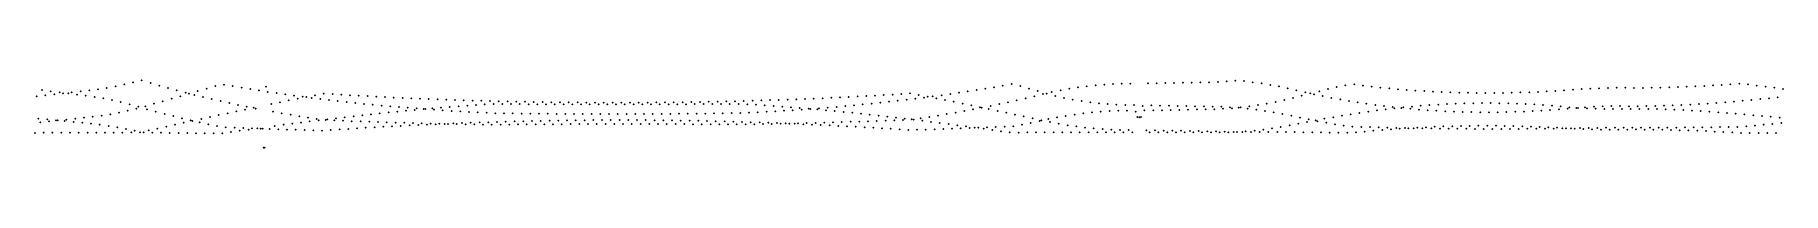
# Model space of a CAD drawing. Header units: metres. Extents: x 0 to 360, y 35 to 49.
import ezdxf

# ---------------------------------------------------------------- set-up
doc = ezdxf.new("R2010")
doc.units = ezdxf.units.M

msp = doc.modelspace()

# ---------------------------------------------------------------- linework, layer by layer
for p in [(13.33, 46.86), (15.13, 47.14), (16.93, 47.48), (18.73, 47.87), (20.54, 48.31), (22.34, 48.73), (24.14, 48.18), (25.94, 47.64), (27.74, 47.13), (35.66, 47.01), (37.46, 47.52), (39.26, 47.84), (41.06, 47.52), (42.86, 47.21), (44.66, 46.92), (47.9, 47.39), (195.87, 46.99), (197.67, 47.29), (199.47, 47.6), (201.27, 47.92), (203.07, 47.52), (204.87, 47.01), (213.16, 46.98), (214.95, 47.26), (216.75, 47.5), (218.55, 47.7), (220.35, 47.84), (222.15, 47.95), (223.95, 48), (225.74, 48.01), (229.34, 48.06), (231.14, 48.09), (232.93, 48.13), (234.73, 48.17), (236.53, 48.21), (238.33, 48.24), (240.12, 48.28), (241.92, 48.31), (243.72, 48.37), (245.51, 48.47), (247.31, 48.63), (249.11, 48.54), (250.91, 48.32), (252.71, 48.07), (254.51, 47.77), (256.3, 47.44), (258.1, 47.07), (266.38, 46.9), (268.18, 47.32), (269.98, 47.71), (271.78, 47.85), (273.58, 47.62), (275.38, 47.41), (277.18, 47.22), (278.98, 47.05), (280.78, 46.89), (316.77, 46.79), (318.57, 46.92), (320.37, 47.02), (322.17, 47.09), (323.97, 47.14), (325.77, 47.17), (327.57, 47.17), (329.37, 47.16), (331.18, 47.16), (332.98, 47.18), (334.78, 47.21), (336.58, 47.26), (338.38, 47.32), (340.18, 47.38), (341.98, 47.46), (343.79, 47.55), (345.59, 47.65), (347.39, 47.76), (349.19, 47.88), (350.99, 48), (352.79, 47.85), (354.6, 47.63), (356.4, 47.41), (358.2, 47.18), (360, 46.95), (0.72, 45.41), (1.8, 46.72), (2.52, 45.61), (3.6, 46.48), (4.32, 45.81), (5.41, 46.25), (6.12, 46.01), (7.21, 46.02), (7.93, 46.22), (9.01, 45.79), (9.73, 46.43), (10.81, 45.56), (11.53, 46.63), (12.61, 45.3), (14.41, 44.99), (16.21, 44.64), (18.02, 44.23), (19.82, 43.79), (21.62, 43.31), (23.05, 43.39), (24.85, 43.9), (26.65, 44.42), (28.46, 44.94), (29.54, 46.64), (30.26, 45.45), (31.34, 46.16), (32.06, 45.97), (33.14, 45.71), (33.86, 46.49), (34.94, 45.27), (36.74, 44.85), (38.54, 44.44), (40.34, 44.03), (42.14, 43.65), (43.94, 43.28), (46.46, 46.63), (48.26, 46.34), (48.98, 43.84), (50.06, 46.09), (50.78, 44.21), (51.86, 45.83), (52.58, 44.57), (53.66, 45.58), (54.38, 44.93), (55.46, 45.34), (56.18, 45.28), (57.26, 45.11), (57.98, 45.63), (59.06, 44.89), (59.78, 45.97), (60.86, 44.67), (61.58, 45.87), (62.66, 44.47), (63.38, 45.76), (64.46, 44.26), (65.18, 45.65), (66.26, 44.07), (66.98, 45.55), (68.06, 43.88), (68.78, 45.46), (69.86, 43.71), (70.58, 45.36), (71.66, 43.54), (72.38, 45.27), (73.46, 43.37), (74.18, 45.18), (75.26, 43.22), (75.98, 45.1), (77.78, 45.02), (79.58, 44.95), (81.38, 44.87), (83.18, 44.8), (84.98, 44.74), (85.7, 43.24), (86.78, 44.68), (87.5, 43.38), (88.58, 44.62), (89.3, 43.51), (90.38, 44.56), (91.1, 43.63), (92.18, 44.51), (92.9, 43.75), (93.98, 44.46), (94.7, 43.84), (95.78, 44.42), (96.5, 43.83), (97.58, 44.38), (98.3, 43.82), (99.38, 44.34), (100.1, 43.82), (101.18, 44.3), (101.9, 43.81), (102.98, 44.27), (103.7, 43.81), (104.78, 44.24), (105.5, 43.8), (106.59, 44.22), (107.3, 43.8), (108.39, 44.19), (109.1, 43.79), (110.19, 44.17), (110.9, 43.79), (111.99, 44.16), (112.7, 43.79), (113.79, 44.15), (114.5, 43.79), (115.59, 44.14), (116.31, 43.79), (117.39, 44.13), (118.11, 43.79), (119.19, 44.13), (119.91, 43.79), (120.99, 44.13), (121.71, 43.79), (122.79, 44.13), (123.51, 43.79), (124.59, 44.14), (125.31, 43.79), (126.39, 44.15), (127.11, 43.8), (128.19, 44.16), (128.91, 43.8), (129.99, 44.18), (130.71, 43.8), (131.79, 44.2), (132.51, 43.81), (133.59, 44.22), (134.31, 43.81), (135.39, 44.25), (136.11, 43.82), (137.19, 44.28), (137.91, 43.83), (138.99, 44.31), (139.71, 43.83), (140.79, 44.35), (141.51, 43.84), (142.59, 44.39), (143.31, 43.85), (144.39, 44.43), (145.11, 43.86), (146.19, 44.48), (146.91, 43.81), (147.99, 44.53), (148.71, 43.7), (149.79, 44.58), (150.51, 43.58), (151.59, 44.64), (152.31, 43.46), (153.39, 44.69), (154.11, 43.32), (155.19, 44.76), (155.91, 43.18), (156.99, 44.82), (158.79, 44.89), (160.59, 44.97), (162.39, 45.04), (164.19, 45.12), (165.27, 43.26), (165.99, 45.21), (167.07, 43.42), (167.79, 45.3), (168.87, 43.58), (169.59, 45.39), (170.67, 43.76), (171.39, 45.48), (172.47, 43.94), (173.19, 45.58), (174.27, 44.12), (174.99, 45.68), (176.07, 44.32), (176.79, 45.79), (177.87, 44.52), (178.59, 45.9), (179.67, 44.74), (180.39, 46.02), (181.47, 44.95), (182.19, 45.72), (183.27, 45.17), (183.99, 45.37), (185.07, 45.41), (185.79, 45.02), (186.87, 45.65), (187.59, 44.66), (188.67, 45.9), (189.39, 44.3), (190.47, 46.16), (191.19, 43.94), (192.27, 46.42), (192.99, 43.57), (194.07, 46.7), (194.79, 43.2), (196.96, 43.44), (198.76, 43.82), (200.56, 44.21), (202.36, 44.61), (204.16, 45.02), (205.96, 45.45), (206.67, 46.49), (207.76, 45.89), (208.47, 45.98), (209.56, 46.29), (210.27, 45.51), (211.36, 46.66), (212.07, 45.11), (213.87, 44.75), (215.67, 44.45), (217.47, 44.19), (219.27, 43.99), (221.07, 43.83), (222.87, 43.71), (224.66, 43.65), (226.46, 43.62), (228.26, 43.42), (230.06, 43.57), (231.85, 43.54), (233.65, 43.5), (235.45, 43.46), (237.25, 43.43), (239.04, 43.39), (240.84, 43.36), (242.64, 43.33), (244.43, 43.29), (246.23, 43.2), (248.39, 43.16), (250.19, 43.37), (251.99, 43.63), (253.79, 43.93), (255.59, 44.27), (257.39, 44.66), (259.18, 45.09), (259.9, 46.68), (260.98, 45.57), (261.7, 46.25), (262.78, 46.03), (263.5, 45.85), (264.58, 46.47), (265.3, 45.47), (267.1, 45.11), (268.9, 44.78), (270.7, 44.47), (272.5, 44.18), (274.3, 43.91), (276.1, 43.66), (277.9, 43.43), (279.7, 43.22), (282.58, 46.74), (283.66, 43.33), (284.38, 46.61), (285.46, 43.48), (286.18, 46.5), (287.26, 43.62), (287.98, 46.4), (289.06, 43.74), (289.78, 46.32), (290.86, 43.84), (291.58, 46.25), (292.66, 43.92), (293.38, 46.19), (294.46, 43.98), (295.17, 46.15), (296.26, 44.02), (296.97, 46.13), (298.06, 44.04), (298.77, 46.12), (299.86, 44.04), (300.57, 46.12), (301.65, 44.02), (302.37, 46.13), (303.45, 43.99), (304.17, 46.17), (305.25, 43.93), (305.97, 46.21), (307.05, 43.85), (307.77, 46.27), (308.85, 43.75), (309.57, 46.34), (310.65, 43.64), (311.37, 46.43), (312.45, 43.5), (313.17, 46.54), (314.25, 43.35), (314.97, 46.66), (316.05, 43.18), (319.29, 43.18), (321.09, 43.29), (322.89, 43.36), (324.69, 43.41), (326.49, 43.42), (328.29, 43.4), (330.09, 43.4), (331.89, 43.41), (333.7, 43.44), (335.5, 43.48), (337.3, 43.55), (339.1, 43.62), (340.9, 43.71), (342.7, 43.82), (344.5, 43.93), (346.31, 44.06), (348.11, 44.2), (349.91, 44.35), (351.71, 44.51), (353.51, 44.67), (355.31, 44.85), (357.12, 45.03), (358.92, 45.22), (1.08, 40.87), (1.44, 40.12), (2.88, 40.69), (3.24, 40.3), (4.69, 40.51), (5.04, 40.48), (6.49, 40.34), (6.84, 40.67), (8.29, 40.16), (8.64, 40.86), (10.09, 39.99), (10.45, 41.05), (11.89, 39.81), (12.25, 41.24), (13.69, 39.59), (14.05, 41.47), (15.85, 41.75), (17.65, 42.08), (19.45, 42.46), (21.25, 42.9), (23.42, 42.79), (25.22, 42.29), (27.02, 41.81), (28.82, 41.36), (29.17, 39.61), (30.62, 40.92), (30.97, 40), (32.42, 40.5), (32.77, 40.39), (34.22, 40.09), (34.58, 40.79), (36.02, 39.7), (36.38, 41.18), (38.18, 41.57), (39.98, 41.96), (41.78, 42.34), (43.58, 42.72), (45.38, 43.1), (45.74, 42.92), (49.34, 42.25), (51.14, 41.94), (51.5, 39.59), (52.94, 41.64), (53.3, 39.82), (54.74, 41.35), (55.1, 40.05), (56.54, 41.07), (56.9, 40.28), (58.34, 40.8), (58.7, 40.5), (60.14, 40.55), (60.5, 40.72), (61.94, 40.47), (62.3, 40.93), (63.74, 40.4), (64.1, 41.14), (65.54, 40.33), (65.9, 41.35), (67.34, 40.27), (67.7, 41.55), (69.14, 40.21), (69.5, 41.74), (70.94, 40.15), (71.3, 41.93), (72.74, 40.09), (73.1, 42.12), (74.54, 40.04), (74.9, 42.3), (76.34, 39.99), (76.7, 42.47), (77.06, 43.07), (78.14, 39.94), (78.5, 42.64), (78.86, 42.93), (79.94, 39.89), (80.3, 42.8), (80.66, 42.8), (81.02, 39.62), (81.74, 39.85), (82.1, 42.95), (82.46, 42.67), (82.82, 39.7), (83.54, 39.8), (83.9, 43.1), (84.26, 42.55), (84.62, 39.78), (85.34, 39.76), (86.06, 42.43), (86.42, 39.86), (87.14, 39.72), (87.86, 42.33), (88.22, 39.93), (88.94, 39.69), (89.66, 42.22), (90.02, 39.99), (90.74, 39.66), (91.47, 42.13), (91.82, 40.06), (92.54, 39.62), (93.27, 42.04), (93.62, 40.11), (94.34, 39.6), (95.07, 41.97), (95.42, 40.17), (96.14, 39.62), (96.87, 41.94), (97.22, 40.22), (97.94, 39.64), (98.67, 41.92), (99.02, 40.27), (99.74, 39.65), (100.47, 41.89), (100.82, 40.32), (101.54, 39.67), (102.27, 41.87), (102.62, 40.36), (103.34, 39.68), (104.07, 41.85), (104.42, 40.39), (105.14, 39.69), (105.87, 41.84), (106.22, 40.43), (106.94, 39.71), (107.67, 41.82), (108.02, 40.46), (108.75, 39.71), (109.47, 41.81), (109.82, 40.48), (110.55, 39.72), (111.27, 41.8), (111.62, 40.5), (112.35, 39.73), (113.07, 41.79), (113.42, 40.52), (114.15, 39.74), (114.87, 41.79), (115.23, 40.54), (115.95, 39.74), (116.67, 41.78), (117.03, 40.55), (117.75, 39.74), (118.47, 41.78), (118.83, 40.55), (119.55, 39.75), (120.27, 41.78), (120.63, 40.55), (121.35, 39.75), (122.07, 41.78), (122.43, 40.55), (123.15, 39.75), (123.87, 41.79), (124.23, 40.55), (124.95, 39.74), (125.67, 41.8), (126.03, 40.54), (126.75, 39.74), (127.47, 41.8), (127.83, 40.52), (128.55, 39.74), (129.27, 41.82), (129.63, 40.51), (130.35, 39.73), (131.07, 41.83), (131.43, 40.48), (132.15, 39.73), (132.87, 41.84), (133.23, 40.46), (133.95, 39.72), (134.67, 41.86), (135.03, 40.43), (135.75, 39.71), (136.47, 41.88), (136.83, 40.4), (137.55, 39.7), (138.27, 41.9), (138.63, 40.36), (139.35, 39.69), (140.07, 41.93), (140.43, 40.32), (141.15, 39.67), (141.87, 41.95), (142.23, 40.27), (142.95, 39.66), (143.67, 41.98), (144.03, 40.23), (144.75, 39.65), (145.47, 42.01), (145.83, 40.17), (146.55, 39.65), (147.27, 42.07), (147.63, 40.12), (148.35, 39.68), (149.07, 42.16), (149.43, 40.06), (150.15, 39.72), (150.87, 42.25), (151.23, 40), (151.95, 39.76), (152.67, 42.36), (153.03, 39.93), (153.75, 39.8), (154.47, 42.47), (154.83, 39.86), (155.55, 39.84), (156.27, 42.58), (156.63, 39.79), (157.35, 39.88), (157.71, 43.04), (158.07, 42.7), (158.43, 39.71), (159.15, 39.93), (159.51, 42.89), (159.87, 42.83), (160.23, 39.63), (160.95, 39.98), (161.31, 42.73), (161.67, 42.97), (162.75, 40.03), (163.11, 42.57), (163.47, 43.11), (164.55, 40.09), (164.91, 42.4), (166.35, 40.14), (166.71, 42.22), (168.15, 40.2), (168.51, 42.04), (169.95, 40.26), (170.31, 41.86), (171.75, 40.32), (172.11, 41.66), (173.55, 40.39), (173.91, 41.47), (175.35, 40.46), (175.71, 41.26), (177.15, 40.53), (177.51, 41.06), (178.96, 40.6), (179.31, 40.85), (180.76, 40.68), (181.11, 40.63), (182.56, 40.92), (182.91, 40.41), (184.36, 41.19), (184.71, 40.19), (186.16, 41.48), (186.51, 39.96), (187.96, 41.77), (188.31, 39.73), (189.76, 42.08), (191.56, 42.4), (193.36, 42.74), (195.16, 43.08), (196.59, 42.82), (198.39, 42.44), (200.19, 42.06), (201.99, 41.68), (203.44, 39.58), (203.79, 41.29), (205.24, 39.96), (205.59, 40.9), (207.04, 40.36), (207.39, 40.5), (208.84, 40.75), (209.19, 40.13), (210.64, 41.1), (210.99, 39.79), (212.44, 41.41), (214.24, 41.68), (216.04, 41.92), (217.83, 42.12), (219.63, 42.28), (221.43, 42.39), (223.23, 42.46), (225.03, 42.49), (226.82, 42.26), (227.18, 41.2), (227.54, 41.14), (227.9, 41.17), (228.62, 42.52), (230.42, 42.55), (232.22, 42.58), (234.01, 42.62), (235.81, 42.65), (237.61, 42.69), (239.41, 42.73), (241.2, 42.75), (243, 42.79), (244.8, 42.87), (246.6, 42.99), (248.03, 43.07), (249.83, 42.89), (251.63, 42.67), (253.42, 42.42), (255.22, 42.13), (257.02, 41.81), (258.82, 41.46), (260.27, 39.81), (260.62, 41.08), (262.07, 40.16), (262.42, 40.7), (263.86, 40.5), (264.22, 40.33), (265.66, 40.84), (266.02, 40), (267.46, 41.15), (267.82, 39.68), (269.26, 41.46), (271.06, 41.75), (272.86, 42.02), (274.66, 42.28), (276.46, 42.52), (278.26, 42.75), (280.06, 42.96), (281.5, 43.03), (281.86, 43.15), (283.3, 42.87), (285.1, 42.72), (286.89, 42.58), (288.69, 42.47), (290.49, 42.38), (292.29, 42.3), (294.09, 42.24), (295.89, 42.2), (297.69, 42.17), (299.49, 42.17), (301.29, 42.17), (303.09, 42.2), (304.89, 42.25), (306.69, 42.31), (308.49, 42.39), (310.29, 42.49), (312.09, 42.6), (313.89, 42.73), (315.69, 42.89), (317.49, 43.05), (317.85, 43.04), (319.65, 42.94), (321.45, 42.87), (323.25, 42.82), (325.05, 42.81), (326.85, 42.83), (328.66, 42.85), (330.46, 42.85), (332.26, 42.84), (334.06, 42.8), (335.86, 42.75), (337.66, 42.68), (339.46, 42.6), (341.27, 42.51), (343.07, 42.4), (344.87, 42.28), (346.67, 42.15), (348.47, 42.01), (350.27, 41.87), (352.07, 41.71), (353.88, 41.55), (355.68, 41.39), (356.03, 39.6), (357.48, 41.22), (357.83, 39.77), (359.28, 41.04), (359.64, 39.94), (0.36, 37.93), (2.16, 37.94), (3.96, 37.96), (5.76, 37.97), (7.57, 37.98), (9.37, 37.99), (11.17, 38), (12.97, 38), (14.77, 37.99), (15.5, 39.33), (16.57, 38), (17.3, 39.04), (18.37, 38), (19.1, 38.72), (20.17, 38.01), (20.9, 38.36), (21.97, 38.05), (22.7, 38.01), (23.77, 38.43), (24.5, 37.98), (25.57, 38.82), (26.3, 37.95), (27.37, 39.21), (28.1, 37.92), (29.9, 37.9), (31.7, 37.88), (33.5, 37.85), (35.3, 37.83), (37.1, 37.81), (37.82, 39.33), (38.9, 37.86), (39.62, 39.04), (40.7, 38.12), (41.42, 38.97), (42.5, 38.37), (43.22, 38.91), (44.3, 38.62), (45.02, 38.84), (46.1, 38.86), (46.82, 38.78), (47.18, 38.78), (48.62, 38.72), (49.7, 39.35), (50.42, 38.67), (52.22, 38.61), (54.02, 38.56), (55.82, 38.51), (57.62, 38.46), (59.42, 38.41), (61.22, 38.52), (63.02, 38.64), (64.82, 38.75), (66.62, 38.86), (68.42, 38.97), (70.22, 39.07), (72.02, 39.17), (73.82, 39.27), (75.62, 39.36), (77.42, 39.45), (79.22, 39.54), (162.03, 39.54), (163.83, 39.46), (165.63, 39.37), (167.43, 39.27), (169.23, 39.18), (171.03, 39.08), (172.83, 38.97), (174.63, 38.87), (176.43, 38.76), (178.23, 38.65), (180.03, 38.53), (181.83, 38.57), (183.63, 38.62), (185.43, 38.67), (187.23, 38.73), (189.03, 38.79), (190.11, 39.49), (190.83, 38.85), (191.91, 39.25), (192.64, 38.91), (193.71, 39.01), (194.44, 38.97), (195.51, 38.77), (196.24, 39.04), (197.31, 38.52), (198.04, 39.11), (199.11, 38.27), (199.84, 39.18), (200.91, 38.02), (201.64, 39.25), (202.71, 38), (204.51, 38.02), (206.32, 38.05), (208.12, 38.06), (209.92, 38.07), (211.72, 38.07), (212.79, 39.5), (213.52, 38.07), (214.59, 39.24), (215.32, 38.07), (216.39, 39.03), (217.11, 38.07), (218.19, 38.85), (218.91, 38.06), (219.99, 38.7), (220.71, 38.05), (221.79, 38.6), (222.51, 38.04), (223.58, 38.52), (224.31, 38.02), (225.38, 38.49), (226.11, 38.02), (228.98, 38.45), (229.7, 38.02), (230.77, 38.43), (231.5, 38.02), (232.57, 38.4), (233.3, 38.03), (234.37, 38.37), (235.09, 38.03), (236.17, 38.35), (236.89, 38.03), (237.96, 38.32), (238.69, 38.03), (239.76, 38.29), (240.48, 38.03), (241.56, 38.27), (242.28, 38.03), (243.36, 38.24), (244.08, 38.05), (245.15, 38.2), (245.88, 38.07), (246.95, 38.12), (247.67, 38.1), (248.75, 38.1), (249.47, 38.22), (250.55, 38.1), (251.27, 38.4), (252.35, 38.11), (253.07, 38.62), (254.14, 38.1), (254.87, 38.86), (255.94, 38.1), (256.67, 39.15), (257.74, 38.09), (258.47, 39.46), (259.54, 38.09), (261.34, 38.07), (263.14, 38.04), (264.94, 38.02), (266.74, 37.99), (268.54, 37.97), (269.62, 39.39), (270.34, 37.95), (271.42, 39.2), (272.14, 38.01), (273.22, 39.15), (273.94, 38.19), (275.02, 39.1), (275.74, 38.35), (276.82, 39.05), (277.54, 38.5), (278.62, 39), (279.34, 38.64), (280.42, 38.96), (281.14, 38.77), (282.22, 38.93), (282.94, 38.89), (284.02, 38.89), (284.74, 39), (285.82, 38.86), (286.54, 39.09), (287.62, 38.84), (288.34, 39.17), (289.42, 38.81), (290.14, 39.24), (291.22, 38.79), (291.94, 39.3), (293.01, 38.78), (293.74, 39.34), (294.81, 38.76), (295.54, 39.37), (296.61, 38.75), (297.34, 39.39), (298.41, 38.75), (299.14, 39.4), (300.21, 38.74), (300.94, 39.39), (302.01, 38.74), (302.73, 39.37), (303.81, 38.74), (304.53, 39.34), (305.61, 38.75), (306.33, 39.29), (307.41, 38.76), (308.13, 39.23), (309.21, 38.77), (309.93, 39.16), (311.01, 38.79), (311.73, 39.08), (312.81, 38.8), (313.53, 38.98), (314.61, 38.83), (315.33, 38.87), (316.41, 38.86), (317.13, 38.77), (318.21, 38.9), (318.93, 38.7), (320.01, 38.93), (320.73, 38.64), (321.81, 38.96), (322.53, 38.61), (323.61, 38.99), (324.33, 38.59), (325.41, 39.01), (326.13, 38.6), (327.21, 39.02), (327.94, 38.62), (329.01, 39.01), (329.74, 38.63), (330.81, 39.01), (331.54, 38.62), (332.61, 39.01), (333.34, 38.6), (334.42, 39.01), (335.14, 38.57), (336.22, 39.02), (336.94, 38.53), (338.02, 39.03), (338.74, 38.48), (339.82, 39.04), (340.54, 38.42), (341.62, 39.05), (342.35, 38.35), (343.42, 39.07), (344.15, 38.28), (345.22, 39.09), (345.95, 38.19), (347.03, 39.11), (347.75, 38.1), (348.83, 39.14), (349.55, 38.01), (350.63, 39.16), (351.35, 37.91), (352.43, 39.29), (353.15, 37.9), (354.23, 39.44), (354.96, 37.91), (356.76, 37.92), (358.56, 37.93), (47.44, 34.87), (47.64, 34.87)]:
    msp.add_point(p)

doc.saveas('drawing.dxf')
